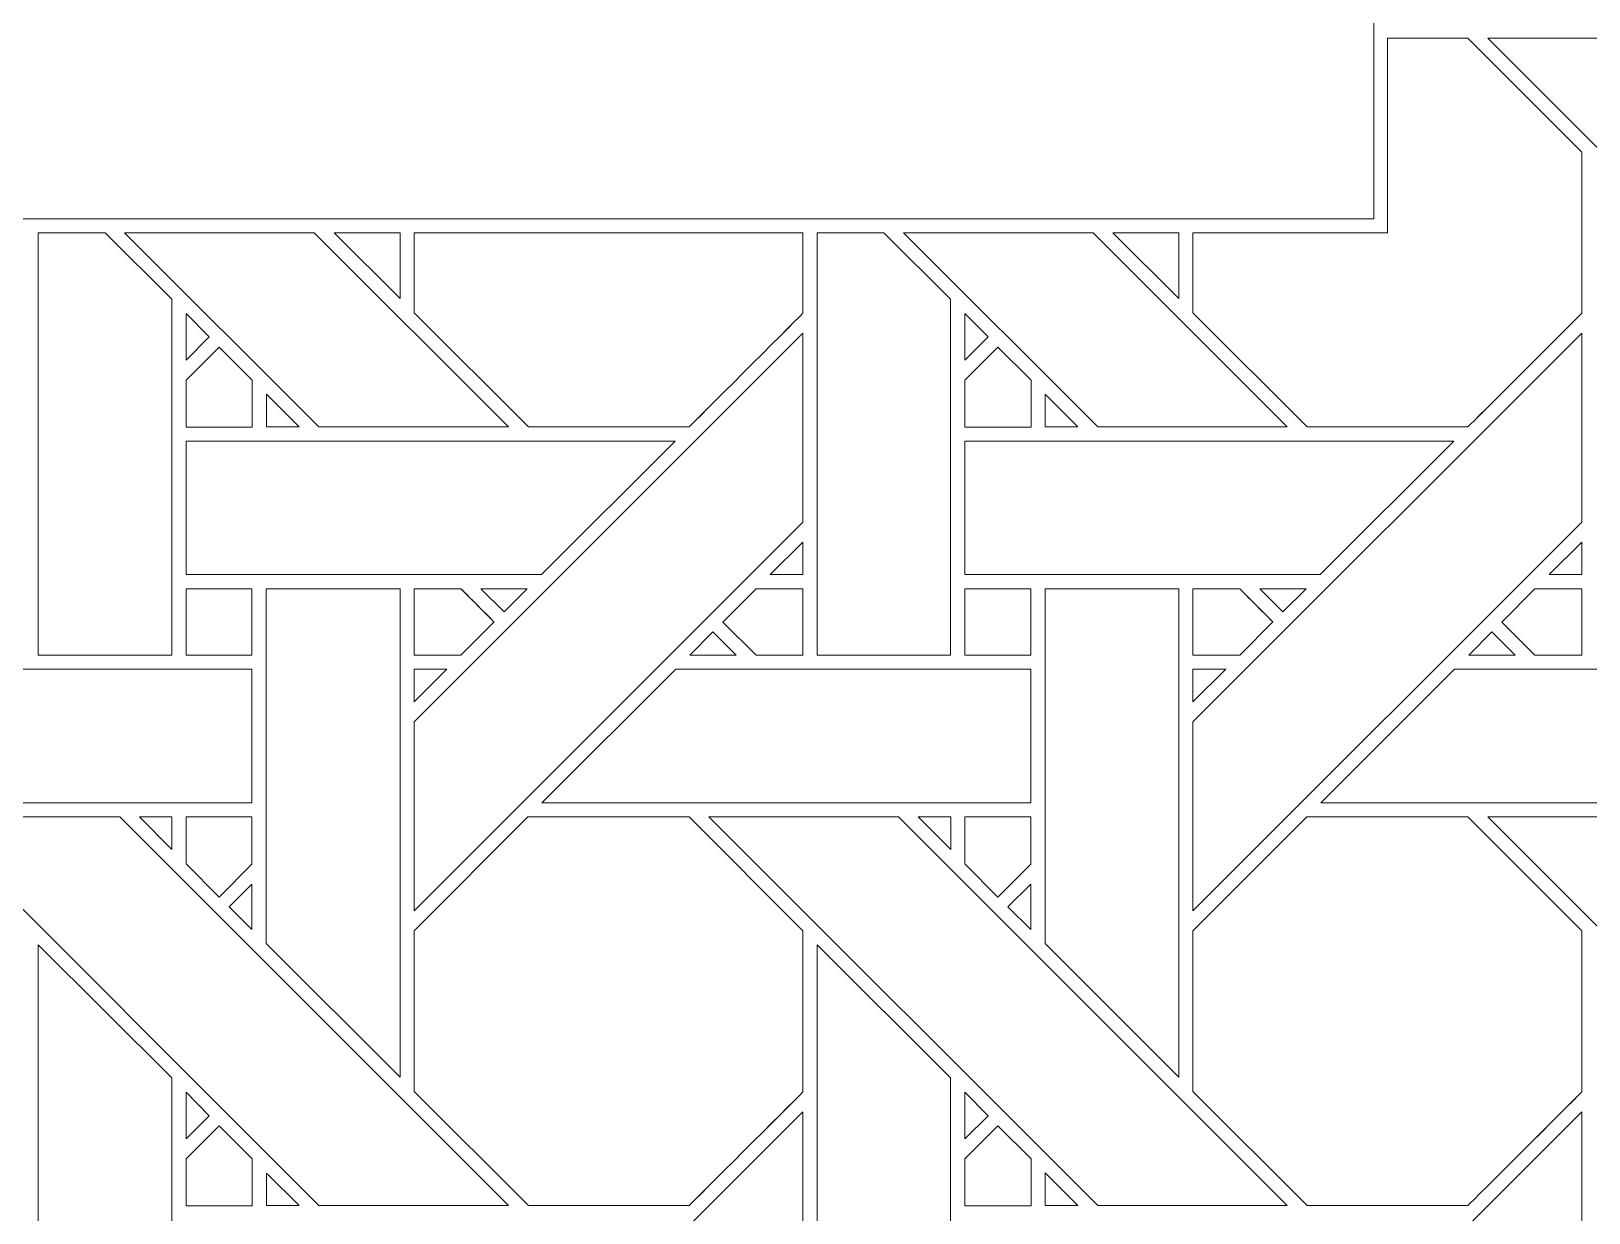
# Model space of a CAD drawing. Header units: inches. Extents: x 4.9 to 19.9, y 3.1 to 15.1.
# Drawn here: x 15.949 to 17.846, y 4.58 to 6.02 of the extents above; entities that cross this region are included whole.
import ezdxf

# ---------------------------------------------------------------- set-up
doc = ezdxf.new("R2010")
doc.units = ezdxf.units.IN
doc.header["$MEASUREMENT"] = 0
doc.layers.add('Design', color=7, linetype='Continuous', lineweight=0)

msp = doc.modelspace()

# ---------------------------------------------------------------- linework, layer by layer
at = {"layer": 'Design'}
for points, knots in [([(4.8829, 15.0948), (4.8829, 15.0948), (4.8829, 3.0948), (4.8829, 3.0948), (4.8829, 3.0948), (19.8829, 3.0948), (19.8829, 3.0948), (19.8829, 3.0948), (19.8829, 15.0948), (19.8829, 15.0948), (19.8829, 15.0948), (4.8829, 15.0948), (4.8829, 15.0948)], [0, 0, 0, 0, 1, 1, 1, 2, 2, 2, 3, 3, 3, 4, 4, 4, 4]), ([(5.4052, 14.5679), (5.4052, 14.5679), (5.4052, 3.6216), (5.4052, 3.6216), (5.4052, 3.6216), (19.3605, 3.6216), (19.3605, 3.6216), (19.3605, 3.6216), (19.3605, 14.5679), (19.3605, 14.5679), (19.3605, 14.5679), (5.4052, 14.5679), (5.4052, 14.5679)], [0, 0, 0, 0, 1, 1, 1, 2, 2, 2, 3, 3, 3, 4, 4, 4, 4]), ([(7.1815, 5.7909), (7.1815, 5.7909), (7.1815, 12.3987), (7.1815, 12.3987), (7.1815, 12.3987), (17.5842, 12.3987), (17.5842, 12.3987), (17.5842, 12.3987), (17.5842, 5.7909), (17.5842, 5.7909), (17.5842, 5.7909), (7.1815, 5.7909), (7.1815, 5.7909)], [0, 0, 0, 0, 1, 1, 1, 2, 2, 2, 3, 3, 3, 4, 4, 4, 4]), ([(17.699, 5.5375), (17.699, 5.5375), (17.5033, 5.5375), (17.5033, 5.5375), (17.5033, 5.5375), (17.3641, 5.6767), (17.3641, 5.6767), (17.3641, 5.6767), (17.3641, 5.7742), (17.3641, 5.7742), (17.3641, 5.7742), (17.6009, 5.7742), (17.6009, 5.7742), (17.6009, 5.7742), (17.6009, 6.0111), (17.6009, 6.0111), (17.6009, 6.0111), (17.699, 6.0111), (17.699, 6.0111), (17.699, 6.0111), (17.8377, 5.8724), (17.8377, 5.8724), (17.8377, 5.8724), (17.8377, 5.6762), (17.8377, 5.6762), (17.8199, 5.6582), (17.708, 5.5465), (17.699, 5.5375)], [0, 0, 0, 0, 1, 1, 1, 2, 2, 2, 3, 3, 3, 4, 4, 4, 5, 5, 5, 6, 6, 6, 7, 7, 7, 8, 8, 8, 9, 9, 9, 9]), ([(17.8377, 5.6762), (17.8199, 5.6582), (17.708, 5.5464), (17.699, 5.5375), (17.699, 5.5375), (17.5033, 5.5375), (17.5033, 5.5375), (17.5033, 5.5375), (17.3641, 5.6767), (17.3641, 5.6767), (17.3641, 5.6767), (17.3641, 5.7742), (17.3641, 5.7742), (17.3641, 5.7742), (17.6009, 5.7742), (17.6009, 5.7742), (17.6009, 5.7742), (17.6009, 6.0111), (17.6009, 6.0111), (17.6009, 6.0111), (17.699, 6.0111), (17.699, 6.0111), (17.699, 6.0111), (17.8377, 5.8724), (17.8377, 5.8724), (17.8377, 5.8724), (17.8377, 5.6762), (17.8377, 5.6762)], [0, 0, 0, 0, 1, 1, 1, 2, 2, 2, 3, 3, 3, 4, 4, 4, 5, 5, 5, 6, 6, 6, 7, 7, 7, 8, 8, 8, 9, 9, 9, 9]), ([(18.1967, 5.5375), (18.1967, 5.5375), (17.7232, 6.0112), (17.7232, 6.0112), (17.7232, 6.0112), (17.9541, 6.0112), (17.9541, 6.0112), (17.9541, 6.0112), (18.4278, 5.5375), (18.4278, 5.5375), (18.4278, 5.5375), (18.1967, 5.5375), (18.1967, 5.5375)], [0, 0, 0, 0, 1, 1, 1, 2, 2, 2, 3, 3, 3, 4, 4, 4, 4]), ([(15.9574, 5.7742), (15.9574, 5.7742), (16.0388, 5.7742), (16.0388, 5.7742), (16.0388, 5.7742), (16.1201, 5.6932), (16.1201, 5.6932), (16.1201, 5.6932), (16.1201, 5.2595), (16.1201, 5.2595), (16.1201, 5.2595), (15.9574, 5.2595), (15.9574, 5.2595), (15.9574, 5.2595), (15.9574, 5.7742), (15.9574, 5.7742)], [0, 0, 0, 0, 1, 1, 1, 2, 2, 2, 3, 3, 3, 4, 4, 4, 5, 5, 5, 5]), ([(16.0626, 5.7742), (16.0626, 5.7742), (16.2936, 5.7742), (16.2936, 5.7742), (16.2936, 5.7742), (16.5303, 5.5375), (16.5303, 5.5375), (16.5303, 5.5375), (16.2993, 5.5375), (16.2993, 5.5375), (16.2993, 5.5375), (16.0626, 5.7742), (16.0626, 5.7742)], [0, 0, 0, 0, 1, 1, 1, 2, 2, 2, 3, 3, 3, 4, 4, 4, 4]), ([(16.3179, 5.7742), (16.3179, 5.7742), (16.3982, 5.7742), (16.3982, 5.7742), (16.3982, 5.7742), (16.3982, 5.6939), (16.3982, 5.6939), (16.3982, 5.6939), (16.3179, 5.7742), (16.3179, 5.7742)], [0, 0, 0, 0, 1, 1, 1, 2, 2, 2, 3, 3, 3, 3]), ([(16.7503, 5.5375), (16.7503, 5.5375), (16.5546, 5.5375), (16.5546, 5.5375), (16.5546, 5.5375), (16.4153, 5.6767), (16.4153, 5.6767), (16.4153, 5.6767), (16.4153, 5.7742), (16.4153, 5.7742), (16.4153, 5.7742), (16.889, 5.7742), (16.889, 5.7742), (16.889, 5.7742), (16.889, 5.6762), (16.889, 5.6762), (16.8712, 5.6582), (16.7593, 5.5465), (16.7503, 5.5375)], [0, 0, 0, 0, 1, 1, 1, 2, 2, 2, 3, 3, 3, 4, 4, 4, 5, 5, 5, 6, 6, 6, 6]), ([(16.889, 5.6762), (16.8711, 5.6582), (16.7592, 5.5464), (16.7503, 5.5375), (16.7503, 5.5375), (16.5546, 5.5375), (16.5546, 5.5375), (16.5546, 5.5375), (16.4153, 5.6767), (16.4153, 5.6767), (16.4153, 5.6767), (16.4153, 5.7742), (16.4153, 5.7742), (16.4153, 5.7742), (16.889, 5.7742), (16.889, 5.7742), (16.889, 5.7742), (16.889, 5.6762), (16.889, 5.6762)], [0, 0, 0, 0, 1, 1, 1, 2, 2, 2, 3, 3, 3, 4, 4, 4, 5, 5, 5, 6, 6, 6, 6]), ([(16.9061, 5.7742), (16.9061, 5.7742), (16.9876, 5.7742), (16.9876, 5.7742), (16.9876, 5.7742), (17.0689, 5.6932), (17.0689, 5.6932), (17.0689, 5.6932), (17.0689, 5.2595), (17.0689, 5.2595), (17.0689, 5.2595), (16.9061, 5.2595), (16.9061, 5.2595), (16.9061, 5.2595), (16.9061, 5.7742), (16.9061, 5.7742)], [0, 0, 0, 0, 1, 1, 1, 2, 2, 2, 3, 3, 3, 4, 4, 4, 5, 5, 5, 5]), ([(17.0114, 5.7742), (17.0114, 5.7742), (17.2424, 5.7742), (17.2424, 5.7742), (17.2424, 5.7742), (17.479, 5.5375), (17.479, 5.5375), (17.479, 5.5375), (17.248, 5.5375), (17.248, 5.5375), (17.248, 5.5375), (17.0114, 5.7742), (17.0114, 5.7742)], [0, 0, 0, 0, 1, 1, 1, 2, 2, 2, 3, 3, 3, 4, 4, 4, 4]), ([(17.3469, 5.6939), (17.3469, 5.6939), (17.2666, 5.7742), (17.2666, 5.7742), (17.2666, 5.7742), (17.3469, 5.7742), (17.3469, 5.7742), (17.3469, 5.7742), (17.3469, 5.6939), (17.3469, 5.6939)], [0, 0, 0, 0, 1, 1, 1, 2, 2, 2, 3, 3, 3, 3]), ([(16.1375, 5.6189), (16.1375, 5.6189), (16.1375, 5.6757), (16.1375, 5.6757), (16.1375, 5.6757), (16.1656, 5.6471), (16.1656, 5.6471), (16.1656, 5.6471), (16.1375, 5.6189), (16.1375, 5.6189)], [0, 0, 0, 0, 1, 1, 1, 2, 2, 2, 3, 3, 3, 3]), ([(17.0862, 5.6189), (17.0862, 5.6189), (17.0862, 5.6757), (17.0862, 5.6757), (17.0862, 5.6757), (17.1144, 5.6471), (17.1144, 5.6471), (17.1144, 5.6471), (17.0862, 5.6189), (17.0862, 5.6189)], [0, 0, 0, 0, 1, 1, 1, 2, 2, 2, 3, 3, 3, 3]), ([(16.4153, 5.1782), (16.4153, 5.1782), (16.889, 5.6518), (16.889, 5.6518), (16.889, 5.6518), (16.889, 5.4217), (16.889, 5.4217), (16.889, 5.4217), (16.4153, 4.9481), (16.4153, 4.9481), (16.4153, 4.9481), (16.4153, 5.1782), (16.4153, 5.1782)], [0, 0, 0, 0, 1, 1, 1, 2, 2, 2, 3, 3, 3, 4, 4, 4, 4]), ([(17.364, 5.1782), (17.364, 5.1782), (17.8377, 5.6518), (17.8377, 5.6518), (17.8377, 5.6518), (17.8377, 5.4217), (17.8377, 5.4217), (17.8377, 5.4217), (17.364, 4.9481), (17.364, 4.9481), (17.364, 4.9481), (17.364, 5.1782), (17.364, 5.1782)], [0, 0, 0, 0, 1, 1, 1, 2, 2, 2, 3, 3, 3, 4, 4, 4, 4]), ([(16.2181, 5.5372), (16.2181, 5.5372), (16.1375, 5.5372), (16.1375, 5.5372), (16.1375, 5.5372), (16.1375, 5.5945), (16.1375, 5.5945), (16.1375, 5.5945), (16.1778, 5.6349), (16.1778, 5.6349), (16.1778, 5.6349), (16.2181, 5.5945), (16.2181, 5.5945), (16.2181, 5.5945), (16.2181, 5.5372), (16.2181, 5.5372)], [0, 0, 0, 0, 1, 1, 1, 2, 2, 2, 3, 3, 3, 4, 4, 4, 5, 5, 5, 5]), ([(16.1375, 5.5945), (16.1375, 5.5945), (16.1778, 5.6349), (16.1778, 5.6349), (16.1778, 5.6349), (16.2181, 5.5945), (16.2181, 5.5945), (16.2181, 5.5945), (16.2181, 5.5372), (16.2181, 5.5372), (16.2181, 5.5372), (16.1375, 5.5372), (16.1375, 5.5372), (16.1375, 5.5372), (16.1375, 5.5945), (16.1375, 5.5945)], [0, 0, 0, 0, 1, 1, 1, 2, 2, 2, 3, 3, 3, 4, 4, 4, 5, 5, 5, 5]), ([(17.1669, 5.5372), (17.1669, 5.5372), (17.0862, 5.5372), (17.0862, 5.5372), (17.0862, 5.5372), (17.0862, 5.5945), (17.0862, 5.5945), (17.0862, 5.5945), (17.1265, 5.6349), (17.1265, 5.6349), (17.1265, 5.6349), (17.1669, 5.5945), (17.1669, 5.5945), (17.1669, 5.5945), (17.1669, 5.5372), (17.1669, 5.5372)], [0, 0, 0, 0, 1, 1, 1, 2, 2, 2, 3, 3, 3, 4, 4, 4, 5, 5, 5, 5]), ([(17.0862, 5.5945), (17.0862, 5.5945), (17.1265, 5.6349), (17.1265, 5.6349), (17.1265, 5.6349), (17.1669, 5.5945), (17.1669, 5.5945), (17.1669, 5.5945), (17.1669, 5.5372), (17.1669, 5.5372), (17.1669, 5.5372), (17.0862, 5.5372), (17.0862, 5.5372), (17.0862, 5.5372), (17.0862, 5.5945), (17.0862, 5.5945)], [0, 0, 0, 0, 1, 1, 1, 2, 2, 2, 3, 3, 3, 4, 4, 4, 5, 5, 5, 5]), ([(16.2751, 5.5375), (16.2751, 5.5375), (16.2354, 5.5375), (16.2354, 5.5375), (16.2354, 5.5375), (16.2354, 5.5773), (16.2354, 5.5773), (16.2354, 5.5773), (16.2751, 5.5375), (16.2751, 5.5375)], [0, 0, 0, 0, 1, 1, 1, 2, 2, 2, 3, 3, 3, 3]), ([(17.2238, 5.5375), (17.2238, 5.5375), (17.1841, 5.5375), (17.1841, 5.5375), (17.1841, 5.5375), (17.1841, 5.5773), (17.1841, 5.5773), (17.1841, 5.5773), (17.2238, 5.5375), (17.2238, 5.5375)], [0, 0, 0, 0, 1, 1, 1, 2, 2, 2, 3, 3, 3, 3]), ([(16.1375, 5.3576), (16.1375, 5.3576), (16.1375, 5.5203), (16.1375, 5.5203), (16.1375, 5.5203), (16.7332, 5.5203), (16.7332, 5.5203), (16.7332, 5.5203), (16.5704, 5.3576), (16.5704, 5.3576), (16.5704, 5.3576), (16.1375, 5.3576), (16.1375, 5.3576)], [0, 0, 0, 0, 1, 1, 1, 2, 2, 2, 3, 3, 3, 4, 4, 4, 4]), ([(17.0862, 5.3576), (17.0862, 5.3576), (17.0862, 5.5203), (17.0862, 5.5203), (17.0862, 5.5203), (17.6819, 5.5203), (17.6819, 5.5203), (17.6819, 5.5203), (17.5191, 5.3576), (17.5191, 5.3576), (17.5191, 5.3576), (17.0862, 5.3576), (17.0862, 5.3576)], [0, 0, 0, 0, 1, 1, 1, 2, 2, 2, 3, 3, 3, 4, 4, 4, 4]), ([(16.8492, 5.3576), (16.8492, 5.3576), (16.889, 5.3973), (16.889, 5.3973), (16.889, 5.3973), (16.889, 5.3576), (16.889, 5.3576), (16.889, 5.3576), (16.8492, 5.3576), (16.8492, 5.3576)], [0, 0, 0, 0, 1, 1, 1, 2, 2, 2, 3, 3, 3, 3]), ([(17.8377, 5.3973), (17.8377, 5.3973), (17.8377, 5.3576), (17.8377, 5.3576), (17.8377, 5.3576), (17.7979, 5.3576), (17.7979, 5.3576), (17.7979, 5.3576), (17.8377, 5.3973), (17.8377, 5.3973)], [0, 0, 0, 0, 1, 1, 1, 2, 2, 2, 3, 3, 3, 3]), ([(16.1375, 5.2595), (16.1375, 5.2595), (16.1375, 5.3403), (16.1375, 5.3403), (16.1375, 5.3403), (16.2177, 5.3403), (16.2177, 5.3403), (16.2177, 5.3403), (16.2177, 5.2595), (16.2177, 5.2595), (16.2177, 5.2595), (16.1375, 5.2595), (16.1375, 5.2595)], [0, 0, 0, 0, 1, 1, 1, 2, 2, 2, 3, 3, 3, 4, 4, 4, 4]), ([(16.1375, 5.2595), (16.1375, 5.2595), (16.1375, 5.3403), (16.1375, 5.3403), (16.1375, 5.3403), (16.2177, 5.3403), (16.2177, 5.3403), (16.2177, 5.3403), (16.2177, 5.2595), (16.2177, 5.2595), (16.2177, 5.2595), (16.1375, 5.2595), (16.1375, 5.2595)], [0, 0, 0, 0, 1, 1, 1, 2, 2, 2, 3, 3, 3, 4, 4, 4, 4]), ([(16.3982, 5.3403), (16.3982, 5.3403), (16.3982, 4.7452), (16.3982, 4.7452), (16.3982, 4.7452), (16.2352, 4.9081), (16.2352, 4.9081), (16.2352, 4.9081), (16.2352, 5.3403), (16.2352, 5.3403), (16.2352, 5.3403), (16.3982, 5.3403), (16.3982, 5.3403)], [0, 0, 0, 0, 1, 1, 1, 2, 2, 2, 3, 3, 3, 4, 4, 4, 4]), ([(16.4153, 5.3403), (16.4153, 5.3403), (16.4724, 5.3403), (16.4724, 5.3403), (16.4775, 5.3351), (16.5083, 5.3043), (16.5127, 5.2999), (16.5127, 5.2999), (16.4723, 5.2595), (16.4723, 5.2595), (16.4723, 5.2595), (16.4153, 5.2595), (16.4153, 5.2595), (16.4153, 5.2595), (16.4153, 5.3403), (16.4153, 5.3403)], [0, 0, 0, 0, 1, 1, 1, 2, 2, 2, 3, 3, 3, 4, 4, 4, 5, 5, 5, 5]), ([(16.4153, 5.2595), (16.4153, 5.2595), (16.4153, 5.3403), (16.4153, 5.3403), (16.4153, 5.3403), (16.4724, 5.3403), (16.4724, 5.3403), (16.4777, 5.335), (16.5085, 5.3041), (16.5127, 5.2999), (16.5127, 5.2999), (16.4723, 5.2595), (16.4723, 5.2595), (16.4723, 5.2595), (16.4153, 5.2595), (16.4153, 5.2595)], [0, 0, 0, 0, 1, 1, 1, 2, 2, 2, 3, 3, 3, 4, 4, 4, 5, 5, 5, 5]), ([(16.4967, 5.3403), (16.4967, 5.3403), (16.5532, 5.3403), (16.5532, 5.3403), (16.5532, 5.3403), (16.5249, 5.3121), (16.5249, 5.3121), (16.5249, 5.3121), (16.4967, 5.3403), (16.4967, 5.3403)], [0, 0, 0, 0, 1, 1, 1, 2, 2, 2, 3, 3, 3, 3]), ([(16.889, 5.2595), (16.889, 5.2595), (16.8319, 5.2595), (16.8319, 5.2595), (16.8319, 5.2595), (16.7915, 5.2998), (16.7915, 5.2998), (16.7915, 5.2998), (16.832, 5.3403), (16.832, 5.3403), (16.832, 5.3403), (16.889, 5.3403), (16.889, 5.3403), (16.889, 5.3403), (16.889, 5.2595), (16.889, 5.2595)], [0, 0, 0, 0, 1, 1, 1, 2, 2, 2, 3, 3, 3, 4, 4, 4, 5, 5, 5, 5]), ([(16.7915, 5.2998), (16.7915, 5.2998), (16.832, 5.3403), (16.832, 5.3403), (16.832, 5.3403), (16.889, 5.3403), (16.889, 5.3403), (16.889, 5.3403), (16.889, 5.2595), (16.889, 5.2595), (16.889, 5.2595), (16.8319, 5.2595), (16.8319, 5.2595), (16.8319, 5.2595), (16.7915, 5.2998), (16.7915, 5.2998)], [0, 0, 0, 0, 1, 1, 1, 2, 2, 2, 3, 3, 3, 4, 4, 4, 5, 5, 5, 5]), ([(17.0862, 5.2595), (17.0862, 5.2595), (17.0862, 5.3403), (17.0862, 5.3403), (17.0862, 5.3403), (17.1665, 5.3403), (17.1665, 5.3403), (17.1665, 5.3403), (17.1665, 5.2595), (17.1665, 5.2595), (17.1665, 5.2595), (17.0862, 5.2595), (17.0862, 5.2595)], [0, 0, 0, 0, 1, 1, 1, 2, 2, 2, 3, 3, 3, 4, 4, 4, 4]), ([(17.0862, 5.2595), (17.0862, 5.2595), (17.0862, 5.3403), (17.0862, 5.3403), (17.0862, 5.3403), (17.1665, 5.3403), (17.1665, 5.3403), (17.1665, 5.3403), (17.1665, 5.2595), (17.1665, 5.2595), (17.1665, 5.2595), (17.0862, 5.2595), (17.0862, 5.2595)], [0, 0, 0, 0, 1, 1, 1, 2, 2, 2, 3, 3, 3, 4, 4, 4, 4]), ([(17.3469, 5.3403), (17.3469, 5.3403), (17.3469, 4.7452), (17.3469, 4.7452), (17.3469, 4.7452), (17.184, 4.9081), (17.184, 4.9081), (17.184, 4.9081), (17.184, 5.3403), (17.184, 5.3403), (17.184, 5.3403), (17.3469, 5.3403), (17.3469, 5.3403)], [0, 0, 0, 0, 1, 1, 1, 2, 2, 2, 3, 3, 3, 4, 4, 4, 4]), ([(17.3641, 5.3403), (17.3641, 5.3403), (17.4211, 5.3403), (17.4211, 5.3403), (17.4263, 5.3351), (17.457, 5.3043), (17.4615, 5.2999), (17.4615, 5.2999), (17.421, 5.2595), (17.421, 5.2595), (17.421, 5.2595), (17.3641, 5.2595), (17.3641, 5.2595), (17.3641, 5.2595), (17.3641, 5.3403), (17.3641, 5.3403)], [0, 0, 0, 0, 1, 1, 1, 2, 2, 2, 3, 3, 3, 4, 4, 4, 5, 5, 5, 5]), ([(17.3641, 5.2595), (17.3641, 5.2595), (17.3641, 5.3403), (17.3641, 5.3403), (17.3641, 5.3403), (17.4211, 5.3403), (17.4211, 5.3403), (17.4211, 5.3403), (17.4615, 5.2999), (17.4615, 5.2999), (17.4615, 5.2999), (17.421, 5.2595), (17.421, 5.2595), (17.421, 5.2595), (17.3641, 5.2595), (17.3641, 5.2595)], [0, 0, 0, 0, 1, 1, 1, 2, 2, 2, 3, 3, 3, 4, 4, 4, 5, 5, 5, 5]), ([(17.4455, 5.3403), (17.4455, 5.3403), (17.5019, 5.3403), (17.5019, 5.3403), (17.5019, 5.3403), (17.4736, 5.3121), (17.4736, 5.3121), (17.4736, 5.3121), (17.4455, 5.3403), (17.4455, 5.3403)], [0, 0, 0, 0, 1, 1, 1, 2, 2, 2, 3, 3, 3, 3]), ([(17.8377, 5.2595), (17.8377, 5.2595), (17.7806, 5.2595), (17.7806, 5.2595), (17.7806, 5.2595), (17.7403, 5.2998), (17.7403, 5.2998), (17.7403, 5.2998), (17.7807, 5.3403), (17.7807, 5.3403), (17.7807, 5.3403), (17.8377, 5.3403), (17.8377, 5.3403), (17.8377, 5.3403), (17.8377, 5.2595), (17.8377, 5.2595)], [0, 0, 0, 0, 1, 1, 1, 2, 2, 2, 3, 3, 3, 4, 4, 4, 5, 5, 5, 5]), ([(17.8377, 5.2595), (17.8377, 5.2595), (17.7806, 5.2595), (17.7806, 5.2595), (17.7806, 5.2595), (17.7403, 5.2998), (17.7403, 5.2998), (17.7403, 5.2998), (17.7807, 5.3403), (17.7807, 5.3403), (17.7807, 5.3403), (17.8377, 5.3403), (17.8377, 5.3403), (17.8377, 5.3403), (17.8377, 5.2595), (17.8377, 5.2595)], [0, 0, 0, 0, 1, 1, 1, 2, 2, 2, 3, 3, 3, 4, 4, 4, 5, 5, 5, 5]), ([(16.8076, 5.2595), (16.8076, 5.2595), (16.7511, 5.2595), (16.7511, 5.2595), (16.7511, 5.2595), (16.7794, 5.2878), (16.7794, 5.2878), (16.7794, 5.2878), (16.8076, 5.2595), (16.8076, 5.2595)], [0, 0, 0, 0, 1, 1, 1, 2, 2, 2, 3, 3, 3, 3]), ([(17.7281, 5.2878), (17.7281, 5.2878), (17.7564, 5.2595), (17.7564, 5.2595), (17.7564, 5.2595), (17.6999, 5.2595), (17.6999, 5.2595), (17.6999, 5.2595), (17.7281, 5.2878), (17.7281, 5.2878)], [0, 0, 0, 0, 1, 1, 1, 2, 2, 2, 3, 3, 3, 3]), ([(15.6224, 5.0796), (15.6224, 5.0796), (15.7853, 5.2424), (15.7853, 5.2424), (15.7853, 5.2424), (16.2177, 5.2424), (16.2177, 5.2424), (16.2177, 5.2424), (16.2177, 5.0796), (16.2177, 5.0796), (16.2177, 5.0796), (15.6224, 5.0796), (15.6224, 5.0796)], [0, 0, 0, 0, 1, 1, 1, 2, 2, 2, 3, 3, 3, 4, 4, 4, 4]), ([(16.4551, 5.2424), (16.4551, 5.2424), (16.4153, 5.2025), (16.4153, 5.2025), (16.4153, 5.2025), (16.4153, 5.2424), (16.4153, 5.2424), (16.4153, 5.2424), (16.4551, 5.2424), (16.4551, 5.2424)], [0, 0, 0, 0, 1, 1, 1, 2, 2, 2, 3, 3, 3, 3]), ([(16.5711, 5.0796), (16.5711, 5.0796), (16.734, 5.2424), (16.734, 5.2424), (16.734, 5.2424), (17.1664, 5.2424), (17.1664, 5.2424), (17.1664, 5.2424), (17.1664, 5.0796), (17.1664, 5.0796), (17.1664, 5.0796), (16.5711, 5.0796), (16.5711, 5.0796)], [0, 0, 0, 0, 1, 1, 1, 2, 2, 2, 3, 3, 3, 4, 4, 4, 4]), ([(17.4039, 5.2424), (17.4039, 5.2424), (17.364, 5.2025), (17.364, 5.2025), (17.364, 5.2025), (17.364, 5.2424), (17.364, 5.2424), (17.364, 5.2424), (17.4039, 5.2424), (17.4039, 5.2424)], [0, 0, 0, 0, 1, 1, 1, 2, 2, 2, 3, 3, 3, 3]), ([(18.1152, 5.2424), (18.1152, 5.2424), (18.1152, 5.0796), (18.1152, 5.0796), (18.1152, 5.0796), (17.5199, 5.0796), (17.5199, 5.0796), (17.5199, 5.0796), (17.6827, 5.2424), (17.6827, 5.2424), (17.6827, 5.2424), (18.1152, 5.2424), (18.1152, 5.2424)], [0, 0, 0, 0, 1, 1, 1, 2, 2, 2, 3, 3, 3, 4, 4, 4, 4]), ([(15.8257, 5.0624), (15.8257, 5.0624), (16.0567, 5.0624), (16.0567, 5.0624), (16.0567, 5.0624), (16.5303, 4.5888), (16.5303, 4.5888), (16.5303, 4.5888), (16.2993, 4.5888), (16.2993, 4.5888), (16.2993, 4.5888), (15.8257, 5.0624), (15.8257, 5.0624)], [0, 0, 0, 0, 1, 1, 1, 2, 2, 2, 3, 3, 3, 4, 4, 4, 4]), ([(16.1202, 5.0624), (16.1202, 5.0624), (16.1202, 5.0226), (16.1202, 5.0226), (16.1202, 5.0226), (16.0808, 5.0624), (16.0808, 5.0624), (16.0808, 5.0624), (16.1202, 5.0624), (16.1202, 5.0624)], [0, 0, 0, 0, 1, 1, 1, 2, 2, 2, 3, 3, 3, 3]), ([(16.1375, 5.0052), (16.1375, 5.0052), (16.1375, 5.0624), (16.1375, 5.0624), (16.1375, 5.0624), (16.2177, 5.0624), (16.2177, 5.0624), (16.2177, 5.0624), (16.2177, 5.0048), (16.2177, 5.0048), (16.2177, 5.0048), (16.1778, 4.9648), (16.1778, 4.9648), (16.1778, 4.9648), (16.1375, 5.0052), (16.1375, 5.0052)], [0, 0, 0, 0, 1, 1, 1, 2, 2, 2, 3, 3, 3, 4, 4, 4, 5, 5, 5, 5]), ([(16.1778, 4.9648), (16.1778, 4.9648), (16.1375, 5.0052), (16.1375, 5.0052), (16.1375, 5.0052), (16.1375, 5.0624), (16.1375, 5.0624), (16.1375, 5.0624), (16.2177, 5.0624), (16.2177, 5.0624), (16.2177, 5.0624), (16.2177, 5.0048), (16.2177, 5.0048), (16.2177, 5.0048), (16.1778, 4.9648), (16.1778, 4.9648)], [0, 0, 0, 0, 1, 1, 1, 2, 2, 2, 3, 3, 3, 4, 4, 4, 5, 5, 5, 5]), ([(16.4153, 4.728), (16.4153, 4.728), (16.4153, 4.9237), (16.4153, 4.9237), (16.4153, 4.9237), (16.554, 5.0624), (16.554, 5.0624), (16.554, 5.0624), (16.7502, 5.0624), (16.7502, 5.0624), (16.7502, 5.0624), (16.889, 4.9237), (16.889, 4.9237), (16.889, 4.9237), (16.889, 4.7274), (16.889, 4.7274), (16.8712, 4.7095), (16.7593, 4.5978), (16.7503, 4.5888), (16.7503, 4.5888), (16.5546, 4.5888), (16.5546, 4.5888), (16.5546, 4.5888), (16.4153, 4.728), (16.4153, 4.728)], [0, 0, 0, 0, 1, 1, 1, 2, 2, 2, 3, 3, 3, 4, 4, 4, 5, 5, 5, 6, 6, 6, 7, 7, 7, 8, 8, 8, 8]), ([(16.4153, 4.728), (16.4153, 4.728), (16.4153, 4.9237), (16.4153, 4.9237), (16.4153, 4.9237), (16.554, 5.0624), (16.554, 5.0624), (16.554, 5.0624), (16.7502, 5.0624), (16.7502, 5.0624), (16.7502, 5.0624), (16.889, 4.9237), (16.889, 4.9237), (16.889, 4.9237), (16.889, 4.7274), (16.889, 4.7274), (16.8711, 4.7094), (16.7592, 4.5977), (16.7503, 4.5888), (16.7503, 4.5888), (16.5546, 4.5888), (16.5546, 4.5888), (16.5546, 4.5888), (16.4153, 4.728), (16.4153, 4.728)], [0, 0, 0, 0, 1, 1, 1, 2, 2, 2, 3, 3, 3, 4, 4, 4, 5, 5, 5, 6, 6, 6, 7, 7, 7, 8, 8, 8, 8]), ([(16.7745, 5.0624), (16.7745, 5.0624), (17.0054, 5.0624), (17.0054, 5.0624), (17.0054, 5.0624), (17.479, 4.5888), (17.479, 4.5888), (17.479, 4.5888), (17.248, 4.5888), (17.248, 4.5888), (17.248, 4.5888), (16.7745, 5.0624), (16.7745, 5.0624)], [0, 0, 0, 0, 1, 1, 1, 2, 2, 2, 3, 3, 3, 4, 4, 4, 4]), ([(17.069, 5.0624), (17.069, 5.0624), (17.069, 5.0226), (17.069, 5.0226), (17.069, 5.0226), (17.0295, 5.0624), (17.0295, 5.0624), (17.0295, 5.0624), (17.069, 5.0624), (17.069, 5.0624)], [0, 0, 0, 0, 1, 1, 1, 2, 2, 2, 3, 3, 3, 3]), ([(17.1665, 5.0624), (17.1665, 5.0624), (17.1665, 5.0048), (17.1665, 5.0048), (17.1665, 5.0048), (17.1265, 4.9648), (17.1265, 4.9648), (17.1265, 4.9648), (17.0862, 5.0052), (17.0862, 5.0052), (17.0862, 5.0052), (17.0862, 5.0624), (17.0862, 5.0624), (17.0862, 5.0624), (17.1665, 5.0624), (17.1665, 5.0624)], [0, 0, 0, 0, 1, 1, 1, 2, 2, 2, 3, 3, 3, 4, 4, 4, 5, 5, 5, 5]), ([(17.1265, 4.9648), (17.1265, 4.9648), (17.0862, 5.0052), (17.0862, 5.0052), (17.0862, 5.0052), (17.0862, 5.0624), (17.0862, 5.0624), (17.0862, 5.0624), (17.1665, 5.0624), (17.1665, 5.0624), (17.1665, 5.0624), (17.1665, 5.0048), (17.1665, 5.0048), (17.1665, 5.0048), (17.1265, 4.9648), (17.1265, 4.9648)], [0, 0, 0, 0, 1, 1, 1, 2, 2, 2, 3, 3, 3, 4, 4, 4, 5, 5, 5, 5]), ([(17.3641, 4.728), (17.3641, 4.728), (17.3641, 4.9237), (17.3641, 4.9237), (17.3641, 4.9237), (17.5028, 5.0624), (17.5028, 5.0624), (17.5028, 5.0624), (17.699, 5.0624), (17.699, 5.0624), (17.699, 5.0624), (17.8377, 4.9237), (17.8377, 4.9237), (17.8377, 4.9237), (17.8377, 4.7274), (17.8377, 4.7274), (17.8199, 4.7095), (17.708, 4.5978), (17.699, 4.5888), (17.699, 4.5888), (17.5033, 4.5888), (17.5033, 4.5888), (17.5033, 4.5888), (17.3641, 4.728), (17.3641, 4.728)], [0, 0, 0, 0, 1, 1, 1, 2, 2, 2, 3, 3, 3, 4, 4, 4, 5, 5, 5, 6, 6, 6, 7, 7, 7, 8, 8, 8, 8]), ([(17.3641, 4.728), (17.3641, 4.728), (17.3641, 4.9237), (17.3641, 4.9237), (17.3641, 4.9237), (17.5028, 5.0624), (17.5028, 5.0624), (17.5028, 5.0624), (17.699, 5.0624), (17.699, 5.0624), (17.699, 5.0624), (17.8377, 4.9237), (17.8377, 4.9237), (17.8377, 4.9237), (17.8377, 4.7274), (17.8377, 4.7274), (17.82, 4.7096), (17.7081, 4.5978), (17.699, 4.5888), (17.699, 4.5888), (17.5033, 4.5888), (17.5033, 4.5888), (17.5033, 4.5888), (17.3641, 4.728), (17.3641, 4.728)], [0, 0, 0, 0, 1, 1, 1, 2, 2, 2, 3, 3, 3, 4, 4, 4, 5, 5, 5, 6, 6, 6, 7, 7, 7, 8, 8, 8, 8]), ([(17.7232, 5.0624), (17.7232, 5.0624), (17.9541, 5.0624), (17.9541, 5.0624), (17.9541, 5.0624), (18.4278, 4.5888), (18.4278, 4.5888), (18.4278, 4.5888), (18.1968, 4.5888), (18.1968, 4.5888), (18.1968, 4.5888), (17.7232, 5.0624), (17.7232, 5.0624)], [0, 0, 0, 0, 1, 1, 1, 2, 2, 2, 3, 3, 3, 4, 4, 4, 4]), ([(16.2177, 4.9806), (16.2177, 4.9806), (16.2177, 4.9254), (16.2177, 4.9254), (16.2177, 4.9254), (16.1899, 4.9528), (16.1899, 4.9528), (16.1899, 4.9528), (16.2177, 4.9806), (16.2177, 4.9806)], [0, 0, 0, 0, 1, 1, 1, 2, 2, 2, 3, 3, 3, 3]), ([(17.1664, 4.9806), (17.1664, 4.9806), (17.1664, 4.9254), (17.1664, 4.9254), (17.1664, 4.9254), (17.1387, 4.9528), (17.1387, 4.9528), (17.1387, 4.9528), (17.1664, 4.9806), (17.1664, 4.9806)], [0, 0, 0, 0, 1, 1, 1, 2, 2, 2, 3, 3, 3, 3]), ([(16.1201, 4.7445), (16.1201, 4.7445), (16.1201, 4.3108), (16.1201, 4.3108), (16.1201, 4.3108), (15.9574, 4.3108), (15.9574, 4.3108), (15.9574, 4.3108), (15.9574, 4.9066), (15.9574, 4.9066), (15.9574, 4.9066), (16.1201, 4.7445), (16.1201, 4.7445)], [0, 0, 0, 0, 1, 1, 1, 2, 2, 2, 3, 3, 3, 4, 4, 4, 4]), ([(17.0689, 4.7445), (17.0689, 4.7445), (17.0689, 4.3108), (17.0689, 4.3108), (17.0689, 4.3108), (16.9061, 4.3108), (16.9061, 4.3108), (16.9061, 4.3108), (16.9061, 4.9066), (16.9061, 4.9066), (16.9061, 4.9066), (17.0689, 4.7445), (17.0689, 4.7445)], [0, 0, 0, 0, 1, 1, 1, 2, 2, 2, 3, 3, 3, 4, 4, 4, 4]), ([(16.1375, 4.6702), (16.1375, 4.6702), (16.1375, 4.727), (16.1375, 4.727), (16.1375, 4.727), (16.1656, 4.6984), (16.1656, 4.6984), (16.1656, 4.6984), (16.1375, 4.6702), (16.1375, 4.6702)], [0, 0, 0, 0, 1, 1, 1, 2, 2, 2, 3, 3, 3, 3]), ([(17.0862, 4.6702), (17.0862, 4.6702), (17.0862, 4.727), (17.0862, 4.727), (17.0862, 4.727), (17.1144, 4.6984), (17.1144, 4.6984), (17.1144, 4.6984), (17.0862, 4.6702), (17.0862, 4.6702)], [0, 0, 0, 0, 1, 1, 1, 2, 2, 2, 3, 3, 3, 3]), ([(16.4153, 4.2294), (16.4153, 4.2294), (16.889, 4.703), (16.889, 4.703), (16.889, 4.703), (16.889, 4.473), (16.889, 4.473), (16.889, 4.473), (16.4153, 3.9994), (16.4153, 3.9994), (16.4153, 3.9994), (16.4153, 4.2294), (16.4153, 4.2294)], [0, 0, 0, 0, 1, 1, 1, 2, 2, 2, 3, 3, 3, 4, 4, 4, 4]), ([(17.364, 4.2294), (17.364, 4.2294), (17.8377, 4.703), (17.8377, 4.703), (17.8377, 4.703), (17.8377, 4.473), (17.8377, 4.473), (17.8377, 4.473), (17.364, 3.9994), (17.364, 3.9994), (17.364, 3.9994), (17.364, 4.2294), (17.364, 4.2294)], [0, 0, 0, 0, 1, 1, 1, 2, 2, 2, 3, 3, 3, 4, 4, 4, 4]), ([(16.2181, 4.5885), (16.2181, 4.5885), (16.1375, 4.5885), (16.1375, 4.5885), (16.1375, 4.5885), (16.1375, 4.6458), (16.1375, 4.6458), (16.1375, 4.6458), (16.1778, 4.6861), (16.1778, 4.6861), (16.1778, 4.6861), (16.2181, 4.6458), (16.2181, 4.6458), (16.2181, 4.6458), (16.2181, 4.5885), (16.2181, 4.5885)], [0, 0, 0, 0, 1, 1, 1, 2, 2, 2, 3, 3, 3, 4, 4, 4, 5, 5, 5, 5]), ([(16.1375, 4.6458), (16.1375, 4.6458), (16.1778, 4.6861), (16.1778, 4.6861), (16.1778, 4.6861), (16.2181, 4.6458), (16.2181, 4.6458), (16.2181, 4.6458), (16.2181, 4.5885), (16.2181, 4.5885), (16.2181, 4.5885), (16.1375, 4.5885), (16.1375, 4.5885), (16.1375, 4.5885), (16.1375, 4.6458), (16.1375, 4.6458)], [0, 0, 0, 0, 1, 1, 1, 2, 2, 2, 3, 3, 3, 4, 4, 4, 5, 5, 5, 5]), ([(17.1669, 4.5885), (17.1669, 4.5885), (17.0862, 4.5885), (17.0862, 4.5885), (17.0862, 4.5885), (17.0862, 4.6458), (17.0862, 4.6458), (17.0862, 4.6458), (17.1265, 4.6861), (17.1265, 4.6861), (17.1265, 4.6861), (17.1669, 4.6458), (17.1669, 4.6458), (17.1669, 4.6458), (17.1669, 4.5885), (17.1669, 4.5885)], [0, 0, 0, 0, 1, 1, 1, 2, 2, 2, 3, 3, 3, 4, 4, 4, 5, 5, 5, 5]), ([(17.0862, 4.6458), (17.0862, 4.6458), (17.1265, 4.6861), (17.1265, 4.6861), (17.1265, 4.6861), (17.1669, 4.6458), (17.1669, 4.6458), (17.1669, 4.6458), (17.1669, 4.5885), (17.1669, 4.5885), (17.1669, 4.5885), (17.0862, 4.5885), (17.0862, 4.5885), (17.0862, 4.5885), (17.0862, 4.6458), (17.0862, 4.6458)], [0, 0, 0, 0, 1, 1, 1, 2, 2, 2, 3, 3, 3, 4, 4, 4, 5, 5, 5, 5]), ([(16.2751, 4.5888), (16.2751, 4.5888), (16.2354, 4.5888), (16.2354, 4.5888), (16.2354, 4.5888), (16.2354, 4.6285), (16.2354, 4.6285), (16.2354, 4.6285), (16.2751, 4.5888), (16.2751, 4.5888)], [0, 0, 0, 0, 1, 1, 1, 2, 2, 2, 3, 3, 3, 3]), ([(17.2238, 4.5888), (17.2238, 4.5888), (17.1841, 4.5888), (17.1841, 4.5888), (17.1841, 4.5888), (17.1841, 4.6286), (17.1841, 4.6286), (17.1841, 4.6286), (17.2238, 4.5888), (17.2238, 4.5888)], [0, 0, 0, 0, 1, 1, 1, 2, 2, 2, 3, 3, 3, 3])]:
    msp.add_open_spline(points, degree=3, knots=knots, dxfattribs=at)

doc.saveas('drawing.dxf')
